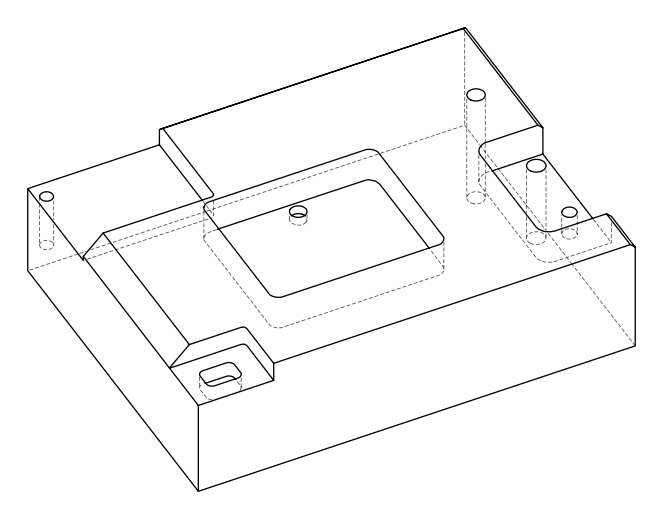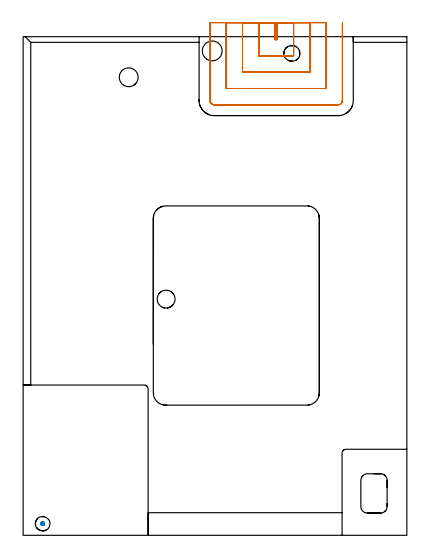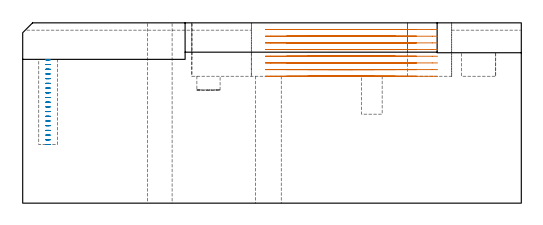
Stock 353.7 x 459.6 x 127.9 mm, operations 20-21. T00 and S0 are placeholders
(PLAN: 21 operations, 14 tool changes, 271 min)
(1 SPOT_DRILL | STEP1HOLE | NXT0321_9005460120000 | 0.03 min | 5 mm3)
(2 SPOT_DRILL_1 | STEP1HOLE_1 | NXT0321_9005460120000 | 0.06 min | 4449 mm3)
(3 SPOT_DRILL_2 | STEP1POCKET | NXT0321_9005460120000 | 0.04 min | 4185 mm3)
(4 DRILL_BLIND_HOLE_INTO_CENTER | STEP1HOLE | NXT0301_065 | 0.07 min | 888 mm3)
(5 GUN_DRILL_THROUGH_HOLE | STEP1HOLE | UGT0307_008 | 0.69 min | 11202 mm3)
(6 DRILL_TO_ENLARGE_THROUGH_HOLE | STEP1HOLE | UGT0301_245 | 0.55 min | 18254 mm3)
(7 DRILL_THROUGH_HOLE_INTO_CENTER | STEP1HOLE_1 | NXT0301_065 | 0.39 min | 6071 mm3)
(8 DRILL_TO_ENLARGE_THROUGH_HOLE_1 | STEP1HOLE_1 | UGT0301_252 | 0.41 min | 23051 mm3)
(9 DRILL_BLIND_HOLE_INTO_CENTER_1 | STEP1POCKET | NXT0301_128 | 0.12 min | 2997 mm3)
(10 INDEXABLE_INSERT_DRILL_BLIND_HOLE_FROM_SOLID | STEP1POCKET_2 | NXT0302_004 | 0.06 min | 10173 mm3)
(11 MILL_ROUGH_BLIND_HOLE_CONTOUR | STEP1POCKET | NXT0201_010 | Spiral | 0.6 min | 3112 mm3)
(12 AREA_MILL | FG_CHAMFER_SURFACE | UGT0205_001 | 2.72 min | 2237 mm3)
(13 AREA_MILL_1 | FG_CHAMFER_SURFACE_1 | UGT0205_001 | 11.72 min | 42123 mm3)
(14 AREA_MILL_2 | FG_CHAMFER_SURFACE_2 | UGT0205_001 | 0.98 min | 713 mm3)
(15 AREA_MILL_3 | FG_CHAMFER_SURFACE_3 | UGT0205_001 | 7.85 min | 7912 mm3)
(16 MILL_CORNER_NOTCH_RECTANGULAR | CORNER_NOTCH_RECTANGULAR | NXT0201_008 | Follow Part, ap 1.5, ae 75% | 150.14 min | 411328 mm3)
(17 MILL_CORNER_NOTCH_RECTANGULAR_1 | CORNER_NOTCH_RECTANGULAR_1 | NXT0201_008 | Follow Part, ap 1.5, ae 75% | 40.67 min | 98591 mm3)
(18 MILL_RECTANGULAR_POCKET | POCKET_RECTANGULAR_STRAIGHT | UGT0201_094 | Follow Part, ap 5, ae 75% | 30.21 min | 1052492 mm3)
(19 MILL_RECTANGULAR_POCKET_1 | POCKET_RECTANGULAR_STRAIGHT_1 | NXT0201_011 | Follow Part, ap 3, ae 75% | 1.81 min | 14127 mm3)
(20 MILL_SLOT | SLOT_PARTIAL_RECTANGULAR | UGT0201_094 | Follow Part, ap 5, ae 75% | 20.71 min | 372564 mm3)
(21 MILL_BLIND_HOLE_FROM_SOLID_MATERIAL | STEP1POCKET_1 | NXT0201_010 | Spiral | 1.24 min | 8379 mm3)
(TOOL NXT0321_9005460120000 | NC Spot Drill, 142deg, 12mm, Carbide, Uncoated | D12 PA142 FL30 Z2)
(TOOL NXT0301_065 | Carbide Drill 9.4mm [860.1-0940-075A1-MM 2214] | D9.4 PA140 FL98 Z2)
(TOOL UGT0307_008 | Gun Drill 11 mm | D11 PA130 FL24 Z1)
(TOOL UGT0301_245 | Twist Drill 17.4 mm | D17.4 PA118 FL130 Z2)
(TOOL UGT0301_252 | Twist Drill 18.3 mm | D18.3 PA118 FL135 Z2)
(TOOL NXT0301_128 | Carbide Drill 12mm [861.1-1200-036A1-GP GC34] | D12 PA150 FL37.4 Z2)
(TOOL NXT0302_004 | Index. Insert Drill 16.5mm [880-D1650L20-05] | D16.5 PA176 FL83 Z2)
(TOOL NXT0201_010 | ENDMILL 10mm [2P460-1000-NA 1630] | D10 FL30 Z6)
(TOOL UGT0205_001 | Chamfer Mill 20 x 3 x 45 deg. | D20 FL50 Z2)
(TOOL NXT0201_008 | ENDMILL 6mm [2P460-0600-NA 1630] | D6 FL26 Z6)
(TOOL UGT0201_094 | End mill 20 mm | D20 FL38 Z4)
(TOOL NXT0201_011 | ENDMILL 12mm [2P460-1200-NA 1630] | D12 FL38 Z6)
(OP 20 MILL_SLOT)
G17 G21 G94 G90
T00 M6
G54
G17 G0 G90 X232.2 Y472.6 S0 M3
G43 Z137.9 H0
Z123.162
G94 G1 Y469.6 F250.
Y456.9 F500.
X234.3
Y469.6
Y472.6 F250.
X217.2
Y469.6
Y441.9 F500.
X249.3
Y469.6
Y472.6 F250.
X202.2
Y469.6
Y426.9 F500.
X264.3
Y469.6
Y472.6 F250.
X187.2
Y469.6
Y411.9 F500.
X279.3
Y469.6
Y472.6 F250.
X172.2
Y469.6
Y400.7 F500.
G3 X176. Y396.9 R3.8
G1 X290.5
G3 X294.3 Y400.7 R3.8
G1 Y469.6
Y472.6 F250.
G0 X232.2 Z118.425
G1 Y469.6
Y456.9 F500.
X234.3
Y469.6
Y472.6 F250.
X217.2
Y469.6
Y441.9 F500.
X249.3
Y469.6
Y472.6 F250.
X202.2
Y469.6
Y426.9 F500.
X264.3
Y469.6
Y472.6 F250.
X187.2
Y469.6
Y411.9 F500.
X279.3
Y469.6
Y472.6 F250.
X172.2
Y469.6
Y400.7 F500.
G3 X176. Y396.9 R3.8
G1 X290.5
G3 X294.3 Y400.7 R3.8
G1 Y469.6
Y472.6 F250.
G0 X232.2 Z113.687
G1 Y469.6
Y456.9 F500.
X234.3
Y469.6
Y472.6 F250.
X217.2
Y469.6
Y441.9 F500.
X249.3
Y469.6
Y472.6 F250.
X202.2
Y469.6
Y426.9 F500.
X264.3
Y469.6
Y472.6 F250.
X187.2
Y469.6
Y411.9 F500.
X279.3
Y469.6
Y472.6 F250.
X172.2
Y469.6
Y400.7 F500.
G3 X176. Y396.9 R3.8
G1 X290.5
G3 X294.3 Y400.7 R3.8
G1 Y469.6
Y472.6 F250.
G0 X232.2 Z108.95
G1 Y469.6
Y456.9 F500.
X234.3
Y469.6
Y472.6 F250.
X217.2
Y469.6
Y441.9 F500.
X249.3
Y469.6
Y472.6 F250.
X202.2
Y469.6
Y426.9 F500.
X264.3
Y469.6
Y472.6 F250.
X187.2
Y469.6
Y411.9 F500.
X279.3
Y469.6
Y472.6 F250.
X172.2
Y469.6
Y400.7 F500.
G3 X176. Y396.9 R3.8
G1 X290.5
G3 X294.3 Y400.7 R3.8
G1 Y469.6
Y472.6 F250.
G0 X232.2 Z104.212
G1 Y469.6
Y456.9 F500.
X234.3
Y469.6
Y472.6 F250.
X217.2
Y469.6
Y441.9 F500.
X249.3
Y469.6
Y472.6 F250.
X202.2
Y469.6
Y426.9 F500.
X264.3
Y469.6
Y472.6 F250.
X187.2
Y469.6
Y411.9 F500.
X279.3
Y469.6
Y472.6 F250.
X172.2
Y469.6
Y400.7 F500.
G3 X176. Y396.9 R3.8
G1 X290.5
G3 X294.3 Y400.7 R3.8
G1 Y469.6
Y472.6 F250.
G0 X232.2 Z99.475
G1 Y469.6
Y456.9 F500.
X234.3
Y469.6
Y472.6 F250.
X217.2
Y469.6
Y441.9 F500.
X249.3
Y469.6
Y472.6 F250.
X202.2
Y469.6
Y426.9 F500.
X264.3
Y469.6
Y472.6 F250.
X187.2
Y469.6
Y411.9 F500.
X279.3
Y469.6
Y472.6 F250.
X172.2
Y469.6
Y400.7 F500.
G3 X176. Y396.9 R3.8
G1 X290.5
G3 X294.3 Y400.7 R3.8
G1 Y469.6
Y472.6 F250.
G0 X232.2 Z94.737
G1 Y469.6
Y456.9 F500.
X234.3
Y469.6
Y472.6 F250.
X217.2
Y469.6
Y441.9 F500.
X249.3
Y469.6
Y472.6 F250.
X202.2
Y469.6
Y426.9 F500.
X264.3
Y469.6
Y472.6 F250.
X187.2
Y469.6
Y411.9 F500.
X279.3
Y469.6
Y472.6 F250.
X172.2
Y469.6
Y400.7 F500.
G3 X176. Y396.9 R3.8
G1 X290.5
G3 X294.3 Y400.7 R3.8
G1 Y469.6
Y472.6 F250.
G0 X232.2 Z90.
G1 Y469.6
Y456.9 F500.
X234.3
Y469.6
Y472.6 F250.
X217.2
Y469.6
Y441.9 F500.
X249.3
Y469.6
Y472.6 F250.
X202.2
Y469.6
Y426.9 F500.
X264.3
Y469.6
Y472.6 F250.
X187.2
Y469.6
Y411.9 F500.
X279.3
Y469.6
Y472.6 F250.
X172.2
Y469.6
Y400.7 F500.
G3 X176. Y396.9 R3.8
G1 X290.5
G3 X294.3 Y400.7 R3.8
G1 Y469.6
Y472.6 F250.
G0 Z137.9
M5
M2
(OP 21 MILL_BLIND_HOLE_FROM_SOLID_MATERIAL)
G17 G21 G94 G90
T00 M6
G54
G17 G0 G90 X18. Y10.7 S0 M3
G43 Z137.9 H1
Z101.663
G94 G3 X18.613 Y11.737 R0.7 F250.
X17.205 Y12.146 R1.037
X16.554 Y9.905 R1.65
X17.205 Y12.146 R-1.65
X16.88 Y11.026 R0.825
X18. Y10.7 R0.825
G0 Z98.326
G3 X18.613 Y11.737 R0.7
X17.205 Y12.146 R1.037
X16.554 Y9.905 R1.65
X17.205 Y12.146 R-1.65
X16.88 Y11.026 R0.825
X18. Y10.7 R0.825
G0 Z94.989
G3 X18.613 Y11.737 R0.7
X17.205 Y12.146 R1.037
X16.554 Y9.905 R1.65
X17.205 Y12.146 R-1.65
X16.88 Y11.026 R0.825
X18. Y10.7 R0.825
G0 Z91.653
G3 X18.613 Y11.737 R0.7
X17.205 Y12.146 R1.037
X16.554 Y9.905 R1.65
X17.205 Y12.146 R-1.65
X16.88 Y11.026 R0.825
X18. Y10.7 R0.825
G0 Z88.316
G3 X18.613 Y11.737 R0.7
X17.205 Y12.146 R1.037
X16.554 Y9.905 R1.65
X17.205 Y12.146 R-1.65
X16.88 Y11.026 R0.825
X18. Y10.7 R0.825
G0 Z84.979
G3 X18.613 Y11.737 R0.7
X17.205 Y12.146 R1.037
X16.554 Y9.905 R1.65
X17.205 Y12.146 R-1.65
X16.88 Y11.026 R0.825
X18. Y10.7 R0.825
G0 Z81.642
G3 X18.613 Y11.737 R0.7
X17.205 Y12.146 R1.037
X16.554 Y9.905 R1.65
X17.205 Y12.146 R-1.65
X16.88 Y11.026 R0.825
X18. Y10.7 R0.825
G0 Z78.305
G3 X18.613 Y11.737 R0.7
X17.205 Y12.146 R1.037
X16.554 Y9.905 R1.65
X17.205 Y12.146 R-1.65
X16.88 Y11.026 R0.825
X18. Y10.7 R0.825
G0 Z74.968
G3 X18.613 Y11.737 R0.7
X17.205 Y12.146 R1.037
X16.554 Y9.905 R1.65
X17.205 Y12.146 R-1.65
X16.88 Y11.026 R0.825
X18. Y10.7 R0.825
G0 Z71.632
G3 X18.613 Y11.737 R0.7
X17.205 Y12.146 R1.037
X16.554 Y9.905 R1.65
X17.205 Y12.146 R-1.65
X16.88 Y11.026 R0.825
X18. Y10.7 R0.825
G0 Z68.295
G3 X18.613 Y11.737 R0.7
X17.205 Y12.146 R1.037
X16.554 Y9.905 R1.65
X17.205 Y12.146 R-1.65
X16.88 Y11.026 R0.825
X18. Y10.7 R0.825
G0 Z64.958
G3 X18.613 Y11.737 R0.7
X17.205 Y12.146 R1.037
X16.554 Y9.905 R1.65
X17.205 Y12.146 R-1.65
X16.88 Y11.026 R0.825
X18. Y10.7 R0.825
G0 Z61.621
G3 X18.613 Y11.737 R0.7
X17.205 Y12.146 R1.037
X16.554 Y9.905 R1.65
X17.205 Y12.146 R-1.65
X16.88 Y11.026 R0.825
X18. Y10.7 R0.825
G0 Z58.284
G3 X18.613 Y11.737 R0.7
X17.205 Y12.146 R1.037
X16.554 Y9.905 R1.65
X17.205 Y12.146 R-1.65
X16.88 Y11.026 R0.825
X18. Y10.7 R0.825
G0 Z54.947
G3 X18.613 Y11.737 R0.7
X17.205 Y12.146 R1.037
X16.554 Y9.905 R1.65
X17.205 Y12.146 R-1.65
X16.88 Y11.026 R0.825
X18. Y10.7 R0.825
G0 Z51.611
G3 X18.613 Y11.737 R0.7
X17.205 Y12.146 R1.037
X16.554 Y9.905 R1.65
X17.205 Y12.146 R-1.65
X16.88 Y11.026 R0.825
X18. Y10.7 R0.825
G0 Z48.274
G3 X18.613 Y11.737 R0.7
X17.205 Y12.146 R1.037
X16.554 Y9.905 R1.65
X17.205 Y12.146 R-1.65
X16.88 Y11.026 R0.825
X18. Y10.7 R0.825
G0 Z44.937
G3 X18.613 Y11.737 R0.7
X17.205 Y12.146 R1.037
X16.554 Y9.905 R1.65
X17.205 Y12.146 R-1.65
X16.88 Y11.026 R0.825
X18. Y10.7 R0.825
G0 Z41.6
G3 X18.613 Y11.737 R0.7
X17.205 Y12.146 R1.037
X16.554 Y9.905 R1.65
X17.205 Y12.146 R-1.65
X16.88 Y11.026 R0.825
X18. Y10.7 R0.825
G0 Z137.9
M5
M2
